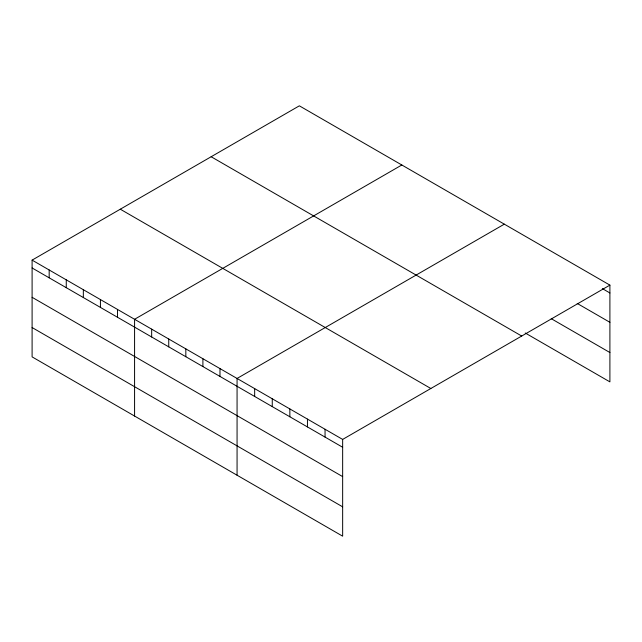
<?xml version="1.0" encoding="UTF-8"?>
<svg xmlns="http://www.w3.org/2000/svg" width="642" height="642" viewBox="0 0 642 642"><rect width="100%" height="100%" fill="white"/><g stroke="black" fill="none" stroke-linecap="round" stroke-linejoin="round"><path stroke-width="0.96" d="M32.1 260.122L342.651 439.417L342.651 536.174L32.1 356.88L32.1 260.122L299.349 105.826L609.9 285.12L609.9 381.878L525.26 333.013M401.828 164.994L134.579 319.283L134.579 416.048M504.315 224.162L237.067 378.451L237.067 475.216M342.651 439.417L609.9 285.12M602.356 288.611L609.9 292.969M577.214 303.441L609.9 322.308M551.237 318.673L609.9 352.538M211.154 156.744L521.705 336.039M120.295 209.204L430.846 388.498M32.1 267.963L342.651 447.257M32.1 297.302L342.651 476.605M32.1 327.54L342.651 506.835M325.053 429.257L325.053 437.098M307.454 419.098L307.454 426.938M289.855 408.938L289.855 416.778M272.264 398.778L272.264 406.619M254.665 388.611L254.665 396.459M219.981 368.596L219.981 376.437M202.904 358.734L202.904 366.574M185.827 348.871L185.827 356.711M168.742 339.008L168.742 346.857M151.664 329.145L151.664 336.994M117.502 309.428L117.502 317.268M100.425 299.565L100.425 307.406M83.34 289.702L83.34 297.551M66.262 279.84L66.262 287.688M49.177 269.977L49.177 277.825"/></g></svg>
